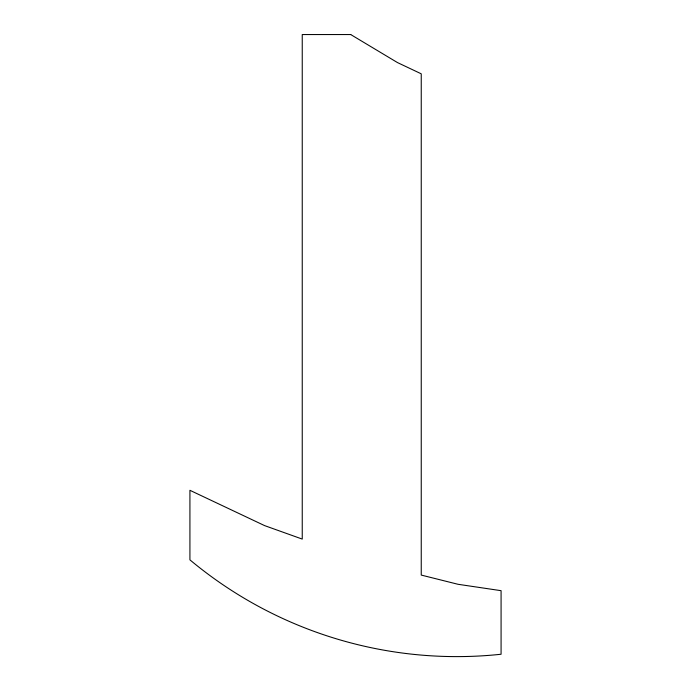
<?xml version="1.0" encoding="UTF-8"?>
<svg xmlns="http://www.w3.org/2000/svg" width="691" height="691" viewBox="0 0 691 691"><rect width="100%" height="100%" fill="white"/><g stroke="black" fill="none" stroke-linecap="round" stroke-linejoin="round"><path stroke-width="1.04" d="M350.717 34.55L302.243 34.55L302.243 539.084L264.575 525.601L189.921 490.299L189.921 559.857A416.483 416.483 0 0 0 501.079 654.247L501.079 590.675L458.038 584.292L421.242 575.076L421.242 73.816L397.463 62.57L350.717 34.55"/></g></svg>
